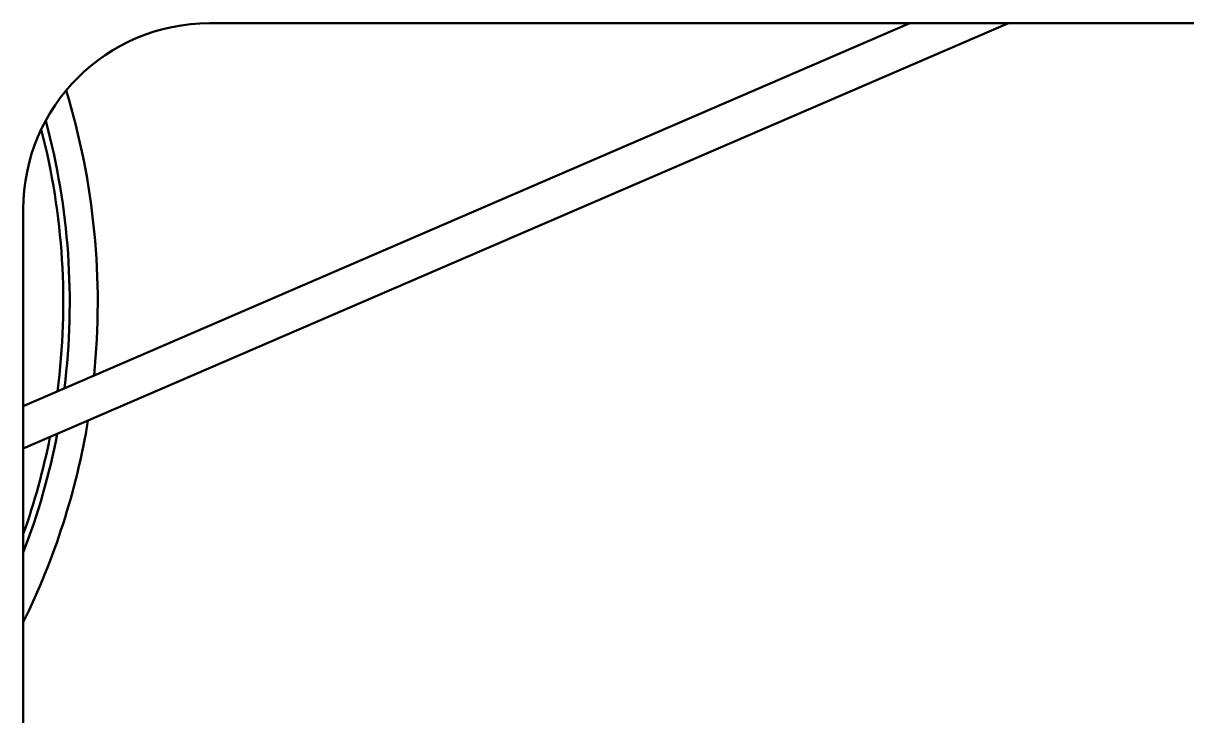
# Model space of a CAD drawing. Header units: millimetres. Extents: x 845401 to 948039, y 511594 to 550263.
# Drawn here: x 914049.2 to 914111.7, y 544607 to 544644.2 of the extents above; entities that cross this region are included whole.
import ezdxf

# ---------------------------------------------------------------- set-up
doc = ezdxf.new("R2010")
doc.units = ezdxf.units.MM
doc.layers.add('可见 (ISO)', color=7, linetype='Continuous', lineweight=50)

# ---------------------------------------------------------------- blocks, each defined once
blk = doc.blocks.new('A$C2A4E01FC')
at = {"layer": '可见 (ISO)', "color": 251}
for p, q in [((1692.5, 596.485), (1745.435, 619.351)), ((1692.5, 598.772), (1740.139, 619.351)), ((1702.5, 619.351), (1782.5, 619.351)), ((1692.5, 529.351), (1692.5, 609.351))]:
    blk.add_line(p, q, dxfattribs=at)
for centre, radius, start, end in [((1702.5, 609.351), 10, 90, 180), ((1657.5, 604.351), 39, 354.20715, 16.96967), ((1657.5, 604.351), 37.496, 352.91729, 15.08426), ((1657.5, 604.351), 37.149, 352.60195, 14.4859), ((1657.5, 604.351), 39, 333.82305, 350.60902), ((1657.5, 604.351), 37.496, 338.97457, 349.11842), ((1657.5, 604.351), 37.149, 340.41539, 348.753)]:
    blk.add_arc(centre, radius, start, end, dxfattribs=at)

msp = doc.modelspace()

# ---------------------------------------------------------------- block references
msp.add_blockref('A$C2A4E01FC', (912356.693, 544024.865))

doc.saveas('drawing.dxf')
